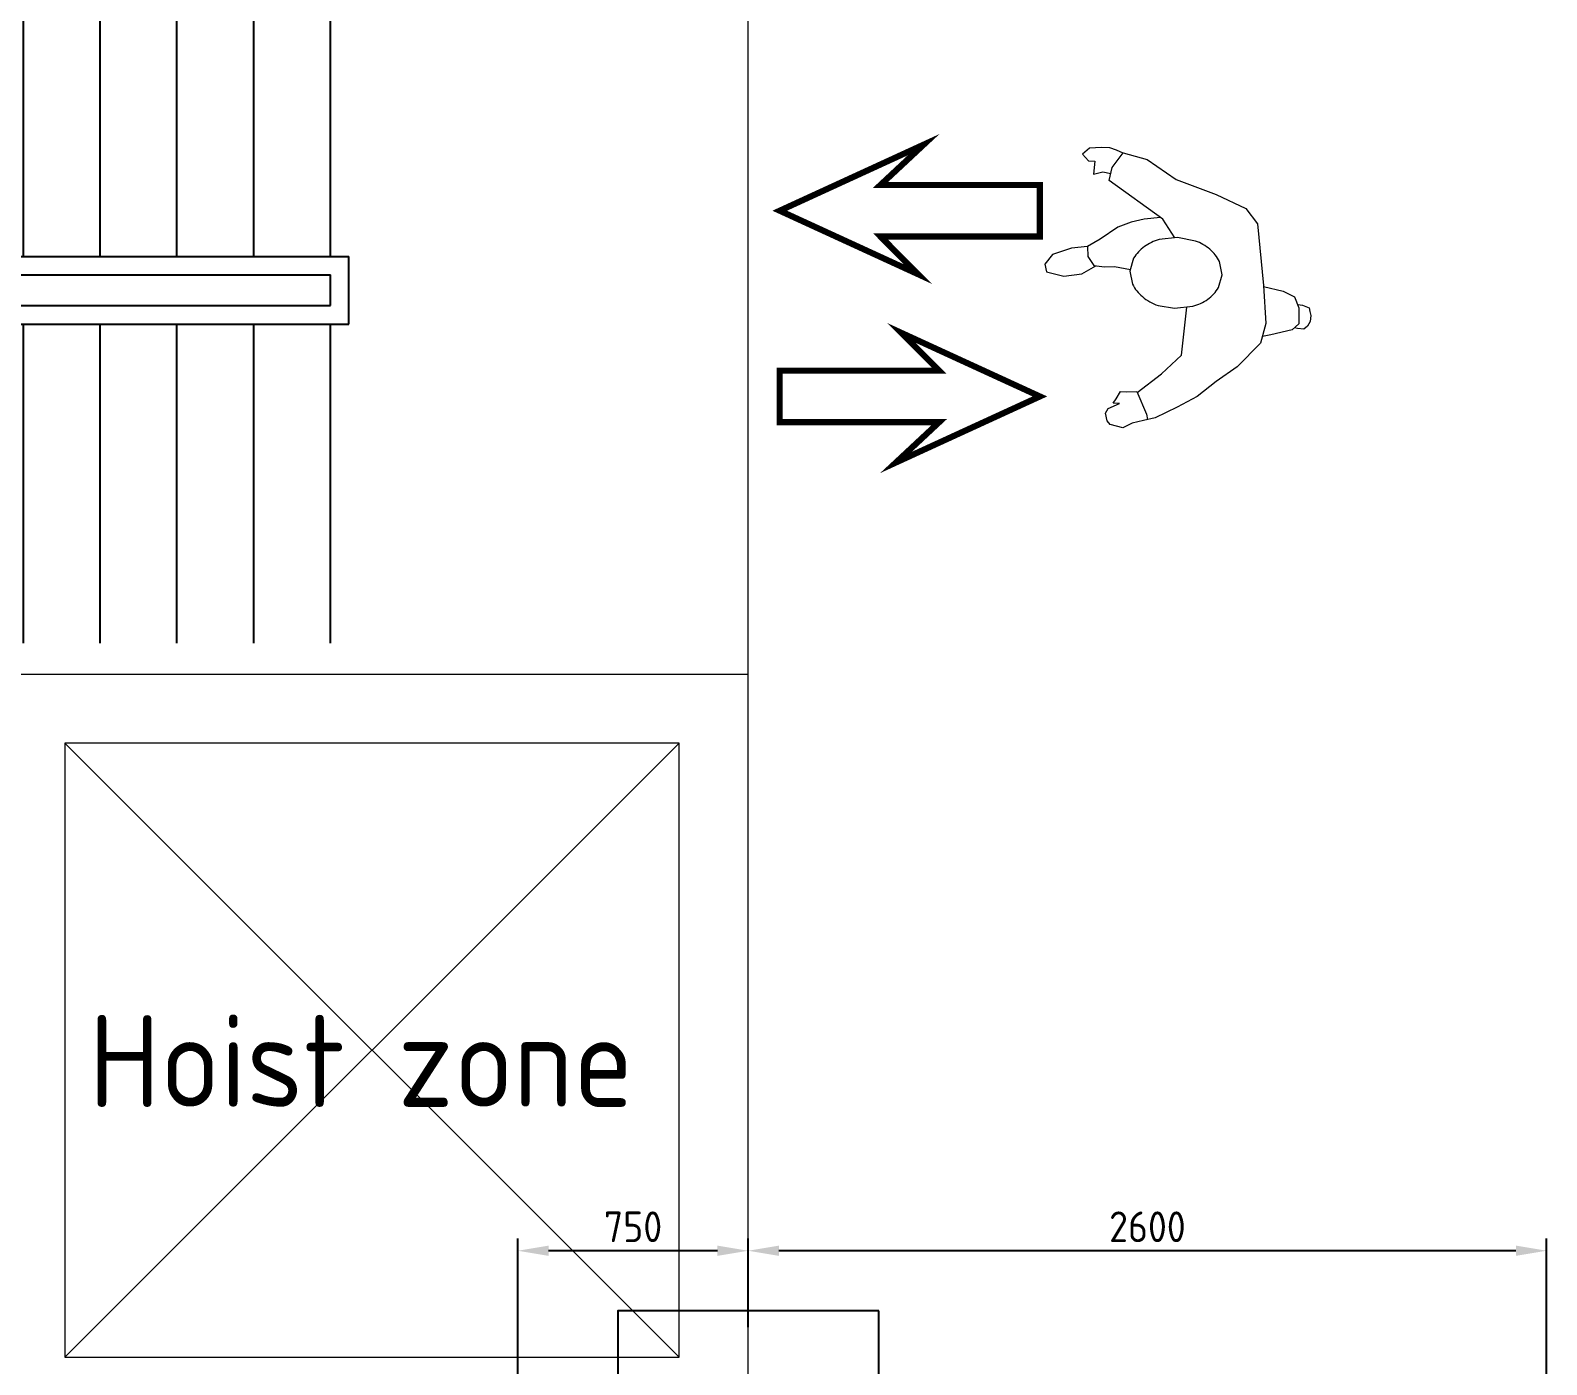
# Model space of a CAD drawing. Extents: x -681219 to -550379, y -242630 to -158199.
# Drawn here: x -626293 to -621355, y -219167 to -214820 of the extents above; entities that cross this region are included whole.
import ezdxf
from ezdxf.lldxf.tags import DXFTag

# ---------------------------------------------------------------- set-up
doc = ezdxf.new("R2010")
doc.units = 0
doc.header["$LTSCALE"] = 1000
doc.layers.get('0').update_dxf_attribs({"linetype": 'CONTINUOUS'})
doc.layers.get('Defpoints').update_dxf_attribs({"linetype": 'CONTINUOUS'})
for name, color, linetype, lineweight in [('buyer', 6, 'CONTINUOUS', 0), ('DIM', 7, 'CONTINUOUS', 18), ('famsun', 7, 'CONTINUOUS', 0), ('text1', 7, 'CONTINUOUS', 0), ('轴网_轴线', 1, 'CENTER2', 0)]:
    doc.layers.add(name, color=color, linetype=linetype, lineweight=lineweight)
doc.layers.add('GY_Bj_Hatch', color=9, linetype='CONTINUOUS')
doc.layers.add('GY_Zx', color=7, linetype='CONTINUOUS')
doc.styles.add('ISOCP', font='isocp.shx', dxfattribs={"bigfont": 'gbcbig.shx'})
tags = doc.linetypes.add('CENTER2', pattern=[28.575, 19.05, -3.175, 3.175, -3.175]).pattern_tags.tags
tags[10:11] = [DXFTag(74, 4), DXFTag(75, 0), DXFTag(340, '0'), DXFTag(46, 0.0), DXFTag(50, 0.0), DXFTag(44, 0.0), DXFTag(45, 0.0)]
tags[8:9] = [DXFTag(74, 4), DXFTag(75, 0), DXFTag(340, '0'), DXFTag(46, 0.0), DXFTag(50, 0.0), DXFTag(44, 0.0), DXFTag(45, 0.0)]
tags[6:7] = [DXFTag(74, 4), DXFTag(75, 0), DXFTag(340, '0'), DXFTag(46, 0.0), DXFTag(50, 0.0), DXFTag(44, 0.0), DXFTag(45, 0.0)]
tags[4:5] = [DXFTag(74, 4), DXFTag(75, 0), DXFTag(340, '0'), DXFTag(46, 0.0), DXFTag(50, 0.0), DXFTag(44, 0.0), DXFTag(45, 0.0)]
doc.dimstyles.new('STD2', dxfattribs={"dimscale": 40, "dimtxt": 2.5, "dimasz": 2.5, "dimexe": 1, "dimexo": 0.7, "dimgap": 0.7, "dimtad": 1, "dimdec": 0, "dimdsep": 46, "dimtxsty": 'ISOCP', "dimcen": 2.5, "dimadec": 1, "dimazin": 2, "dimtfac": 1, "dimtdec": 0, "dimtmove": 0, "dimatfit": 3, "dimfxl": 0, "dimarcsym": 0})

# ---------------------------------------------------------------- blocks, each defined once
blk = doc.blocks.new('轴网FB0EDE194AE0F5E0')
at = {"layer": 'GY_Bj_Hatch', "color": 255}
blk.add_lwpolyline([(-425, 7925), (425, 7925), (425, 7075), (-425, 7075)], close=True, dxfattribs=at)
at = {"layer": '轴网_轴线'}
blk.add_line((0, -1200), (0, 23700), dxfattribs=at)
blk = doc.blocks.new('*D161')
at = {"layer": 'Defpoints', "color": 0, "transparency": 16777216}
for p in [(-623955.5, -218795.5), (-623955.5, -219072.3), (-621355.5, -219737.3)]:
    blk.add_point(p, dxfattribs=at)
at = {"layer": 'DIM', "color": 0, "lineweight": -2, "transparency": 16777216}
for p, q in [((-623955.5, -219044.3), (-623955.5, -218755.5)), ((-621355.5, -219709.3), (-621355.5, -218755.5)), ((-621455.5, -218795.5), (-623855.5, -218795.5))]:
    blk.add_line(p, q, dxfattribs=at)
at = {"layer": 'DIM', "color": 0, "transparency": 16777216}
for points in [[(-623855.5, -218778.8), (-623855.5, -218812.2), (-623955.5, -218795.5)], [(-621455.5, -218778.8), (-621455.5, -218812.2), (-621355.5, -218795.5)]]:
    blk.add_solid(points, dxfattribs=at)
at = {"layer": 'DIM', "color": 0, "transparency": 16777216, "insert": (-622655.5, -218717.5), "char_height": 100, "attachment_point": 5, "style": 'ISOCP'}
blk.add_mtext('2600', dxfattribs=at)
blk = doc.blocks.new('*D162')
at = {"layer": 'Defpoints', "color": 0, "transparency": 16777216}
for p in [(-624705.5, -218795.5), (-623955.5, -219072.3), (-624705.5, -220349.1)]:
    blk.add_point(p, dxfattribs=at)
at = {"layer": 'DIM', "color": 0, "lineweight": -2, "transparency": 16777216}
for p, q in [((-624705.5, -220321.1), (-624705.5, -218755.5)), ((-623955.5, -219044.3), (-623955.5, -218755.5)), ((-624055.5, -218795.5), (-624605.5, -218795.5))]:
    blk.add_line(p, q, dxfattribs=at)
at = {"layer": 'DIM', "color": 0, "transparency": 16777216}
for points in [[(-624605.5, -218778.8), (-624605.5, -218812.2), (-624705.5, -218795.5)], [(-624055.5, -218778.8), (-624055.5, -218812.2), (-623955.5, -218795.5)]]:
    blk.add_solid(points, dxfattribs=at)
at = {"layer": 'DIM', "color": 0, "transparency": 16777216, "insert": (-624330.5, -218717.5), "char_height": 100, "attachment_point": 5, "style": 'ISOCP'}
blk.add_mtext('750', dxfattribs=at)
blk = doc.blocks.new('lt_yt2024020510153900', base_point=(193925.4, 88708.5))
at = {"color": 2}
for p, q in [((194965.4, 90518.5), (195185.4, 90518.5)), ((194965.4, 90518.5), (194965.4, 86898.5)), ((195185.4, 90518.5), (195185.4, 86898.5)), ((193925.4, 90458.5), (194965.4, 90458.5)), ((195025.4, 90458.5), (195125.4, 90458.5)), ((195025.4, 90458.5), (195025.4, 86958.5)), ((195125.4, 90458.5), (195125.4, 86958.5)), ((195185.4, 90458.5), (196225.4, 90458.5)), ((193925.4, 90208.5), (194965.4, 90208.5)), ((195185.4, 90208.5), (196225.4, 90208.5)), ((193925.4, 89958.5), (194965.4, 89958.5)), ((195185.4, 89958.5), (196225.4, 89958.5)), ((193925.4, 89708.5), (194965.4, 89708.5)), ((195185.4, 89708.5), (196225.4, 89708.5)), ((193925.4, 89458.5), (194965.4, 89458.5)), ((195185.4, 89458.5), (196225.4, 89458.5)), ((193925.4, 89208.5), (194965.4, 89208.5)), ((195185.4, 89208.5), (196225.4, 89208.5)), ((193925.4, 88958.5), (194965.4, 88958.5)), ((195185.4, 88958.5), (196225.4, 88958.5)), ((193925.4, 88708.5), (194965.4, 88708.5)), ((195185.4, 88708.5), (196225.4, 88708.5)), ((193925.4, 88458.5), (194965.4, 88458.5)), ((195185.4, 88458.5), (196225.4, 88458.5)), ((193925.4, 88208.5), (194965.4, 88208.5)), ((195185.4, 88208.5), (196225.4, 88208.5)), ((193925.4, 87958.5), (194965.4, 87958.5)), ((195185.4, 87958.5), (196225.4, 87958.5)), ((193925.4, 87708.5), (194965.4, 87708.5)), ((195185.4, 87708.5), (196225.4, 87708.5)), ((193925.4, 87458.5), (194965.4, 87458.5)), ((195185.4, 87458.5), (196225.4, 87458.5)), ((193925.4, 87208.5), (194965.4, 87208.5)), ((195185.4, 87208.5), (196225.4, 87208.5)), ((193925.4, 86958.5), (194965.4, 86958.5)), ((195025.4, 86958.5), (195125.4, 86958.5)), ((195185.4, 86958.5), (196225.4, 86958.5)), ((194965.4, 86898.5), (195185.4, 86898.5))]:
    blk.add_line(p, q, dxfattribs=at)
blk.add_wipeout([(194965.4, 89152.5), (193925.4, 88652.5), (193925.4, 88764.5), (194965.4, 89264.5)])
for points in [[(193925.4, 88652.5), (194382.9, 88872.8), (194349.7, 89048.7), (194541, 88868.4), (194507.8, 89044.3), (194965.4, 89264.5)], [(194527.1, 88942.1), (194965.4, 89152.5)], [(193925.4, 88764.5), (194363.6, 88975)]]:
    blk.add_lwpolyline(points, dxfattribs=at)
at = {"layer": 'GY_Zx'}
for points in [[(195755.4, 86398.5, 0, 0, 0), (195755.4, 91148.5, 0, 0, 0), (194395.4, 91148.5, 0, 0, 0), (194395.4, 89523.5, 80, 0, 0), (194395.4, 89273.5, 0, 0, 0)], [(194395.4, 86398.5, 0, 0, 0), (194395.4, 88648.5, 80, 0, 0), (194395.4, 88898.5, 0, 0, 0)]]:
    blk.add_lwpolyline(points, format="xyseb", dxfattribs=at)
at = {"layer": '轴网_轴线'}
blk.add_lwpolyline([(193825.4, 85598.5), (196325.4, 85598.5), (196325.4, 91598.5), (193825.4, 91598.5), (193825.4, 85598.5)], dxfattribs=at)
blk = doc.blocks.new('A$C251330D2')
at = {"color": 0, "linetype": 'ByBlock'}
for points in [[(36.8, -145.2), (-2.9, -206), (-177.7, -332.2), (-167.3, -374.9), (-131.5, -422), (-53.7, -400.9), (40.5, -335.5), (171.4, -286.2), (267.1, -241.3), (305, -190.9), (324.5, 9.7), (332.6, 133.6), (314.8, 198.3), (239, 274.6), (170.8, 322.8), (108.9, 371.2), (43.9, 406.2), (-27.3, 441.1), (-65.7, 449.9), (-102.6, 458.3), (-133.4, 473.2), (-174.7, 462.4), (-183.6, 450.5), (-189.4, 425.4), (-180.3, 410.9), (-143.6, 394.7), (-164.1, 393.2), (-155, 378.7), (-140.2, 355.1), (-119.7, 356.6), (-87.3, 355.4), (-56.5, 429.2), (-52.4, 446.9)], [(-86.1, 358.4), (-7.2, 298.3), (58, 236.8), (75.1, 80.7)], [(324.7, 13.2), (389.5, 29), (426.2, 47), (440.5, 82.5), (440.2, 135.4), (418.1, 154.4), (348.8, 170.3), (322.2, 176.4)], [(436.4, 72.4), (452.5, 73.6), (473.2, 82.8), (475.9, 94.6), (479, 107.9), (477.1, 127), (468.3, 143), (456.4, 151.9), (435.8, 150.4), (425.7, 147.9)], [(-248.2, -117.2), (-299.7, -111.7), (-361.9, -91.3), (-387.1, -59.1), (-381.4, -34), (-325.5, -20.4), (-266.5, -27.6), (-221.4, -54.3)], [(-9.9, -211), (-63.5, -206.1), (-106.3, -196.3), (-149.2, -180.3), (-207, -140.7), (-248.2, -117.2), (-247, -84.9), (-227.8, -55.1), (-192.6, -50.7), (-160.3, -51.9), (-108.6, -42.5)], [(-132.2, -421), (-153.7, -430.9), (-175.6, -438.3), (-202.4, -439.9), (-242.1, -437.1), (-264.2, -418), (-245.1, -396), (-224.6, -394.5), (-229.1, -353.1), (-198.1, -360.1), (-172.2, -355.1)]]:
    blk.add_lwpolyline(points, dxfattribs=at)
blk.add_lwpolyline([(-110.2, -37), (-101.2, 5.9, -0.105761), (-69.4, 46.2, -0.08678), (-18.5, 75.4), (35.7, 84.2), (95.3, 77.4, -0.08678), (143.4, 54.7, -0.105761), (178.3, 17), (190.7, -25), (181.7, -67.8, -0.105761), (149.9, -108.2, -0.08678), (103.7, -134.6), (44.8, -146.1), (-14.8, -139.3, -0.08678), (-62.9, -116.6, -0.105761), (-97.8, -78.9)], format="xyb", close=True, dxfattribs=at)
blk = doc.blocks.new('*U118')
at = {"color": 4, "linetype": 'ByBlock'}
blk.add_blockref('A$C251330D2', (0, 0), dxfattribs=at)

msp = doc.modelspace()

# ---------------------------------------------------------------- linework, layer by layer
at = {"layer": 'famsun'}
for p, q in [((-626180.4609, -217141.6983), (-624180.4609, -219141.6983)), ((-624180.4609, -217141.6983), (-626180.4609, -219141.6983))]:
    msp.add_line(p, q, dxfattribs=at)
at = {"layer": 'famsun', "const_width": 20}
for points in [[(-623852.764, -215407.4594), (-623384.2407, -215192.3283), (-623524.7519, -215323.5495), (-623005.7393, -215323.5495), (-623005.7393, -215491.3693), (-623524.7519, -215491.3693), (-623401.9038, -215614.4802), (-623852.764, -215407.4594)], [(-623005.7393, -216012.5023), (-623474.2626, -216227.6335), (-623333.7514, -216096.4122), (-623852.764, -216096.4122), (-623852.764, -215928.5924), (-623333.7514, -215928.5924), (-623456.5995, -215805.4815), (-623005.7393, -216012.5023)]]:
    msp.add_lwpolyline(points, dxfattribs=at)
at = {"layer": 'famsun'}
msp.add_lwpolyline([(-624180.4609, -217141.6983), (-626180.4609, -217141.6983), (-626180.4609, -219141.6983), (-624180.4609, -219141.6983)], close=True, dxfattribs=at)

# ---------------------------------------------------------------- block references
at = {"layer": 'buyer', "xscale": -1, "rotation": 180}
msp.add_blockref('*U118', (-622602.5317, -215641.048), dxfattribs=at)
at = {"layer": 'famsun', "xscale": -1}
msp.add_blockref('轴网FB0EDE194AE0F5E0', (-623955.4609, -226916.6983), dxfattribs=at)

# ---------------------------------------------------------------- texts
at = {"layer": 'text1', "ltscale": 20, "insert": (-624328.9902, -218027.1553), "char_height": 300, "attachment_point": 3, "style": 'ISOCP'}
msp.add_mtext_dynamic_manual_height_columns('Hoist zone', width=16722.717465, gutter_width=355537.5, heights=[0], dxfattribs=at)

# ---------------------------------------------------------------- dimensions: what is measured, and where the dimension line sits
at = {"layer": 'DIM', "color": 2}
dim = msp.add_linear_dim(base=(-624705.4609, -218795.506), p1=(-623955.4609, -219072.2789), p2=(-624705.4609, -220349.0856), dimstyle='STD2', override={"dimtmove": 1}, dxfattribs=at)
dim.commit()
dim.dimension.update_dxf_attribs({"geometry": '*D162', "text_midpoint": (-624330.4609, -218717.506)})
dim = msp.add_linear_dim(base=(-623955.4609, -218795.506), p1=(-621355.4609, -219737.3288), p2=(-623955.4609, -219072.2789), dimstyle='STD2', dxfattribs=at)
dim.commit()
dim.dimension.update_dxf_attribs({"geometry": '*D161', "text_midpoint": (-622655.4609, -218717.4961)})

# ---------------------------------------------------------------- next in the draw order: block references
at = {"rotation": 90}
msp.add_blockref('lt_yt2024020510153900', (-627065.4609, -216816.6983), dxfattribs=at)

doc.saveas('drawing.dxf')
